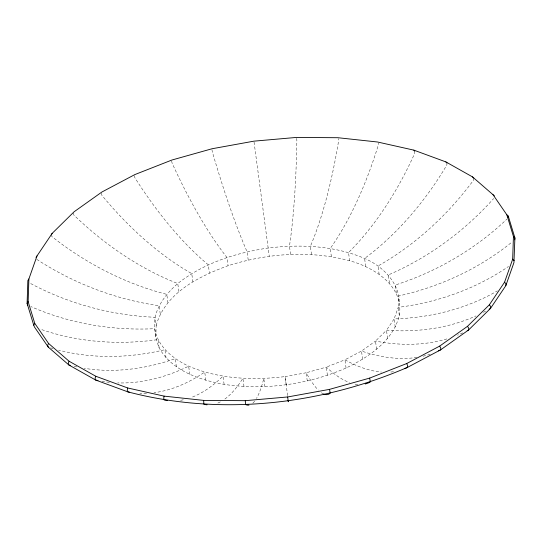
<?xml version="1.0" encoding="UTF-8"?>
<svg xmlns="http://www.w3.org/2000/svg" width="542" height="542" viewBox="0 0 542 542"><rect width="100%" height="100%" fill="white"/><g stroke="black" fill="none" stroke-linecap="round" stroke-linejoin="round"><path stroke-width="0.41" stroke-dasharray="2.71 2.03" d="M414.793 151.103L414.779 153.19A246.332 134.85 -73.8 0 1 348.533 252.545L349.644 260.763C374.19 267.402 404.169 286.183 399.312 315.566C392.754 341.338 368.601 357.097 346.06 368.018C307.978 384.664 265.234 390.423 224.11 384.386C199.544 379.807 172.126 370.965 159.118 347.822C155.33 338.079 153.894 327.673 155.066 317.273C158.284 303.608 167.397 292.572 177.769 283.534C203.609 263.073 235.919 252.809 268.161 248.026C300.478 244.144 334.326 245.506 364.603 258.446C383.208 266.427 399.434 282.904 399.698 304.157M155.798 336.907L156.177 325.491L155.066 317.273A246.332 206.109 11 0 1 30.034 283.209M446.947 162.912L446.865 164.978A246.332 160.608 -65.5 0 1 364.603 258.446L365.714 266.671M473.749 178L473.627 180.032A246.332 181.489 -55.2 0 1 378.011 265.993L379.122 274.211M156.177 325.491C165.181 293.032 198.806 276.393 228.074 265.722C267.131 253.304 309.794 250.065 349.644 260.763M51.3 234.72L51.964 236.651A246.332 181.123 40 0 0 166.787 294.353L167.898 302.572M73.265 213.087L73.888 215.059A246.332 160.141 50.3 0 0 177.769 283.534L178.88 291.752M101.239 193.203L101.808 195.215A246.332 134.294 58.5 0 0 191.753 273.595L192.864 281.813M134.369 175.676L134.877 177.715A246.332 104.362 65.4 0 0 208.318 264.828L209.429 273.046M171.651 161.028L172.092 163.101A246.332 71.259 71.5 0 0 226.963 257.504L228.074 265.722M211.956 149.714L212.315 151.807A246.332 35.996 77 0 0 247.111 251.847L248.222 260.065M396.371 293.242L395.26 285.024A246.332 206.238 -26 0 0 506.858 219.185M399.312 315.566L398.201 307.348L398.587 295.939A246.332 209.354 -7.5 0 0 512.163 241.908M389.441 283.161L388.329 274.936A246.332 196.854 -42.2 0 0 493.681 198.521M395.24 327.131L394.129 318.913L398.201 307.348A246.332 206.109 11 0 0 508.518 266.461M387.598 338.493L386.487 330.274L394.129 318.913A246.332 196.604 27.1 0 0 497.366 290.891M376.615 349.305L375.498 341.087L386.487 330.274A246.332 181.123 40 0 0 475.93 315.939M362.625 359.251L361.514 351.033L375.498 341.087A246.332 160.141 50.3 0 0 448.18 338.526M331.379 256.671L330.268 248.453A246.332 104.992 -80.7 0 0 378.323 145.026L378.269 142.925M346.06 368.018L344.949 359.793L361.514 351.033A246.332 134.294 58.5 0 0 417.252 357.334M311.494 254.523L310.383 246.305A246.332 71.944 -86.8 0 0 338.621 140.737L338.493 138.63M327.415 375.335L326.304 367.117L344.949 359.793A246.332 104.362 65.4 0 0 381.446 372.036M290.573 254.381L289.462 246.163A246.332 36.714 87.7 0 0 296.867 140.453L296.664 138.339M307.267 380.992L306.155 372.774L326.304 367.117A246.332 71.259 71.5 0 0 349.421 382.537M254.049 142.072L254.333 144.179A246.332 0.366 82.4 0 1 268.161 248.026L269.272 256.251M286.223 384.813L285.112 376.595C252.789 380.484 218.941 379.122 188.663 366.175C173.061 358.824 157.675 346.677 154.687 328.689A246.332 209.354 -7.5 0 1 30.806 306.542M264.916 386.683L263.805 378.458A246.332 36.714 87.7 0 1 256.508 398.404M244.002 386.541L242.891 378.316A246.332 71.944 -86.8 0 1 223.805 399.793M224.11 384.386L222.999 376.168A246.332 104.992 -80.7 0 1 190.845 397.632M205.852 380.301L204.74 372.083A246.332 134.85 -73.8 0 1 154.023 392.699M189.775 374.393L188.663 366.175A246.332 160.608 -65.5 0 1 117.689 382.903M176.374 366.853L175.262 358.635A246.332 181.489 -55.2 0 1 84.193 368.296M160.249 313.933L159.138 305.715A246.332 196.604 27.1 0 1 36.7 259.333M166.048 357.903L164.937 349.685A246.332 196.854 -42.2 0 1 58.611 350.118M159.118 347.822L158.007 339.597A246.332 206.238 -26 0 1 39.912 328.994M393.512 371.71A246.332 104.362 65.4 0 1 389.271 372.137M357.781 384.508A246.332 71.259 71.5 0 1 353.316 383.75M254.625 401.216A246.332 36.714 87.7 0 1 252.206 403.668M220.33 401.886A246.332 71.944 -86.8 0 1 216.875 403.424M287.578 395.606A246.332 0.366 82.4 0 0 285.112 376.595L306.155 372.774A246.332 35.996 77 0 0 318.296 390.104M430.212 354.19A246.332 134.294 58.5 0 1 423.031 356.209M462.827 332.876A246.332 160.141 50.3 0 1 457.57 335.173M323.743 394.061A246.332 35.996 77 0 1 320.817 392.327M183.277 399.8A246.332 104.992 -80.7 0 1 179.897 400.396M53.001 348.567A246.332 196.854 -42.2 0 1 50.63 347.856M485.571 311.176A246.332 181.123 40 0 1 483.389 312.327M76.842 366.914A246.332 181.489 -55.2 0 1 72.831 365.999M109.355 382.334A246.332 160.608 -65.5 0 1 102.011 381.324M146.543 393.329A246.332 134.85 -73.8 0 1 139.877 393.323"/><path stroke-width="0.81" d="M493.03 194.7L506.817 214.767L513.437 236.481L512.678 259.184L504.568 282.192L489.358 304.8L467.502 326.318L439.677 346.101L406.71 363.54L369.624 378.106L329.529 389.366L287.646 396.968L245.255 400.68L203.643 400.396L164.063 396.121L127.736 387.984L95.744 376.236L69.078 361.229L48.543 343.418L34.756 323.357L28.137 301.637L28.895 278.934L37.005 255.926L52.215 233.324L74.071 211.8L101.896 192.017L134.856 174.578L171.95 160.012L212.044 148.752L253.927 141.157L296.318 137.438L337.93 137.722L377.51 141.997L413.837 150.134L445.829 161.889L472.495 176.888L494.392 195.892M404.671 368.662A246.332 104.362 65.4 0 0 407.625 367.3L440.693 349.8L468.62 329.956L490.544 308.364L505.801 285.681L513.938 262.599L514.9 237.891L508.254 216.062L506.817 214.767M203.643 400.396L203.887 404.271A246.332 71.944 -86.8 0 0 207.091 404.806M508.125 217.376L508.254 216.062M505.801 285.681L505.991 283.839L504.568 282.192M514.697 239.821L514.9 237.891L513.437 236.481M164.063 396.121L163.731 398.356L164.179 399.982A246.332 104.992 -80.7 0 0 167.41 400.518M127.736 387.984L127.207 390.179L127.729 391.819C220.174 416.168 320.315 405.009 407.625 367.3L407.631 365.606L406.71 363.54M95.744 376.236L95.053 378.37L95.636 380.037L127.729 391.819A246.332 134.85 -73.8 0 0 129.314 392.13M69.078 361.229L68.251 363.282L68.881 364.976L95.636 380.037A246.332 160.608 -65.5 0 0 98.007 380.559M48.543 343.418L47.608 345.383L48.272 347.11L68.881 364.976A246.332 181.489 -55.2 0 0 70.453 365.396M48.272 347.11L34.444 326.982L33.746 325.214L34.756 323.357M28.137 301.637L27.1 303.391L33.746 325.214M28.895 278.934L27.859 280.566L27.1 303.391L27.805 305.193M36.009 257.443L37.005 255.926M51.3 234.72L52.215 233.324M472.495 176.888L473.749 178M445.829 161.889L446.947 162.912M413.837 150.134L414.793 151.103M512.678 259.184L514.141 260.716M489.358 304.8L490.7 306.562L490.544 308.364A246.332 181.123 40 0 1 489.141 309.184M467.502 326.318L468.735 328.195L468.62 329.956A246.332 160.141 50.3 0 1 467.197 330.715M439.677 346.101L440.761 348.079L440.693 349.8A246.332 134.294 58.5 0 1 438.532 350.864M369.624 378.106L370.416 381.914A246.332 71.259 71.5 0 1 365.193 383.98M329.529 389.366L330.186 393.207A246.332 35.996 77 0 1 323.743 394.061M287.646 396.968L288.168 400.836A246.332 0.366 82.4 0 0 288.195 400.518M245.255 400.68L245.641 404.562A246.332 36.714 87.7 0 0 248.968 405.111"/></g></svg>
